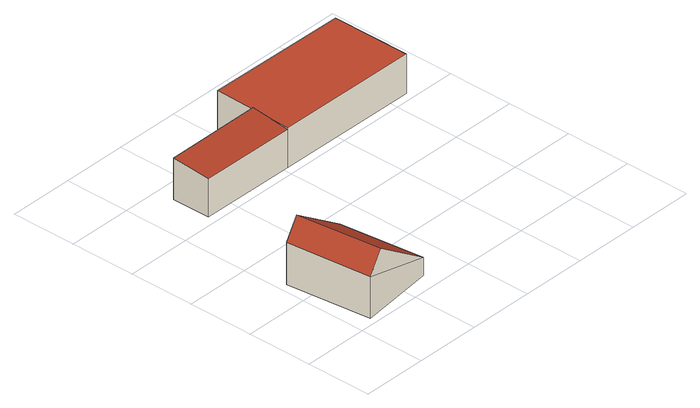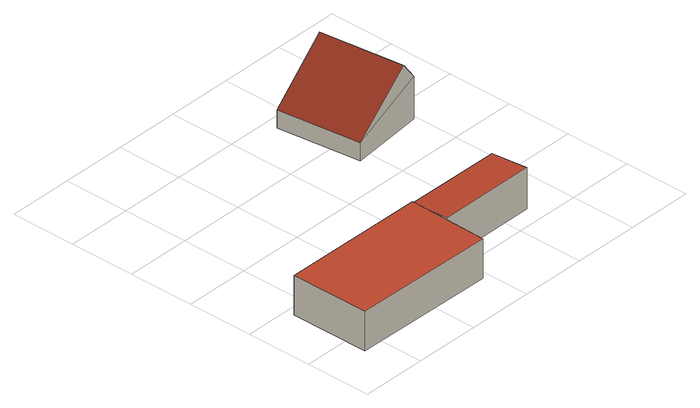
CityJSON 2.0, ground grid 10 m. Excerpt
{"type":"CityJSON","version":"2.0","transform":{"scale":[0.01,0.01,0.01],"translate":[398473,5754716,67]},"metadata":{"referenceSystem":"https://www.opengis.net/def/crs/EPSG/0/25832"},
"CityObjects":{
"building1":{"type":"Building","attributes":{"Gemeindeschluessel":"05515000","Geometrietyp2DReferenz":"3000","function":"31001_2700","roofType":"3100","measuredHeight":9.4},"geometry":[{"type":"Solid","lod":"2","boundaries":[[[[0,1,2,3]],[[4,5,1,0]],[[6,7,5,4]],[[3,2,7,6]],[[0,8,4]],[[6,9,3]],[[3,9,8,0]],[[4,8,9,6]],[[1,5,7,2]]]],"semantics":{"surfaces":[{"type":"WallSurface"},{"type":"RoofSurface"},{"type":"GroundSurface"}],"values":[[0,0,0,0,0,0,1,1,2]]}}]},
"building2":{"type":"Building","attributes":{"Gemeindeschluessel":"05515000","Geometrietyp2DReferenz":"3000","function":"31001_2700"},"children":["building2-1","building2-2"]},
"building2-1":{"type":"BuildingPart","attributes":{"roofType":"1000","measuredHeight":6.04},"parents":["building2"],"geometry":[{"type":"Solid","lod":"2","boundaries":[[[[10,11,12,13]],[[14,15,11,10]],[[16,17,18,15,14]],[[13,12,19,20]],[[21,16,14,10,13,20]],[[11,15,18,19,12]],[[17,16,21]],[[18,17,21,20,19]]]],"semantics":{"surfaces":[{"type":"WallSurface"},{"type":"RoofSurface"},{"type":"GroundSurface"},{"type":"ClosureSurface"}],"values":[[0,0,0,0,1,2,0,3]]}}]},
"building2-2":{"type":"BuildingPart","attributes":{"roofType":"2100","measuredHeight":6.37},"parents":["building2"],"geometry":[{"type":"Solid","lod":"2","boundaries":[[[[22,23,24,25]],[[26,20,19,23,22]],[[25,24,18,17]],[[21,26,22,25,17]],[[23,19,18,24]],[[20,26,21]],[[18,19,20,21,17]]]],"semantics":{"surfaces":[{"type":"WallSurface"},{"type":"RoofSurface"},{"type":"GroundSurface"},{"type":"ClosureSurface"}],"values":[[0,0,0,1,2,0,3]]}}]}
},
"vertices":[
[88,1364,762],[88,1364,116],[232,69,116],[232,69,754],[1240,1493,396],[1240,1493,116],[1396,211,392],[1396,211,116],[311,1389,1056],[461,97,1056],
[4310,4324,682],[4310,4324,78],[2107,4348,78],[2107,4348,682],[4308,3120,682],[4308,3120,78],[2084,3130,682],[2084,3130,659],[2084,3130,78],[2095,3734,78],[2095,3734,682],[2089,3387,682],
[592,3728,713],[592,3728,78],[589,3137,78],[589,3137,659],[2095,3734,714]
]}
